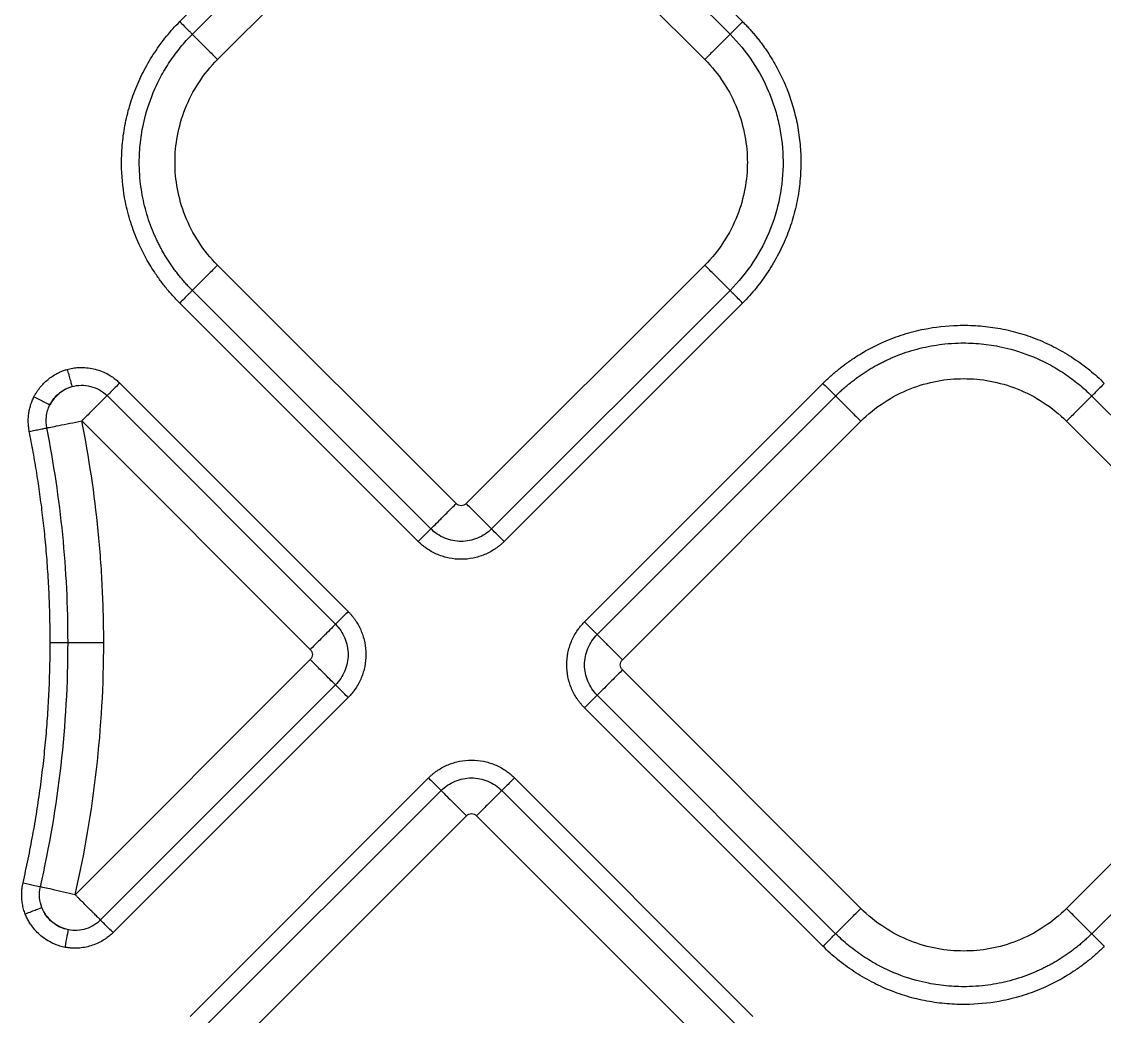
# Model space of a CAD drawing. Extents: x 0 to 84, y -21 to 126.
# Drawn here: x 36.986 to 39.977, y 28.707 to 31.454 of the extents above; entities that cross this region are included whole.
import ezdxf

# ---------------------------------------------------------------- set-up
doc = ezdxf.new("R2010")
doc.units = 0
doc.header["$MEASUREMENT"] = 0
doc.layers.add('1', color=4, linetype='Continuous')

# ---------------------------------------------------------------- blocks, each defined once
blk = doc.blocks.new('PRODIGY')
at = {"layer": '1', "color": 3, "linetype": 'Continuous', "lineweight": 25}
for p, q in [((37.423, 31.454), (38.0817, 32.1126)), ((38.3191, 32.1126), (38.9778, 31.454)), ((37.4579, 31.4191), (38.1166, 32.0778)), ((38.2842, 32.0778), (38.9429, 31.4191)), ((37.5276, 31.3494), (38.1863, 32.0081)), ((38.2145, 32.0081), (38.8732, 31.3494)), ((38.1863, 30.1228), (37.5276, 30.7814)), ((38.8732, 30.7814), (38.2145, 30.1228)), ((38.1166, 30.0531), (37.4579, 30.7117)), ((38.9429, 30.7117), (38.2842, 30.0531)), ((38.0817, 30.0182), (37.423, 30.6769)), ((38.9778, 30.6769), (38.3191, 30.0182)), ((37.2572, 30.4558), (37.8882, 29.8247)), ((38.5411, 29.7962), (39.1997, 30.4549)), ((37.2223, 30.421), (37.8534, 29.7899)), ((38.5759, 29.7614), (39.2346, 30.42)), ((39.942, 30.42), (40.6007, 29.7614)), ((37.1526, 30.3513), (37.7837, 29.7202)), ((38.6456, 29.6917), (39.3043, 30.3503)), ((39.8723, 30.3503), (40.531, 29.6917)), ((37.7837, 29.6919), (37.1343, 29.0426)), ((39.3043, 29.0047), (38.6456, 29.6634)), ((40.531, 29.6634), (39.8723, 29.0047)), ((37.8534, 29.6222), (37.204, 28.9729)), ((37.8882, 29.5873), (37.2389, 28.938)), ((39.2346, 28.935), (38.5759, 29.5937)), ((40.6007, 29.5937), (39.942, 28.935)), ((39.1997, 28.9002), (38.5411, 29.5588)), ((37.4515, 28.7067), (38.1102, 29.3653)), ((38.3476, 29.3653), (39.0063, 28.7067)), ((37.4864, 28.6718), (38.1451, 29.3305)), ((38.3127, 29.3305), (38.9714, 28.6718)), ((37.5561, 28.6021), (38.2148, 29.2608)), ((38.243, 29.2608), (38.9017, 28.6021))]:
    blk.add_line(p, q, dxfattribs=at)
for points, knots in [([(37.423, 30.6769), (37.4195, 30.6804), (37.4125, 30.6875), (37.4024, 30.6985), (37.3926, 30.7098), (37.3831, 30.7213), (37.3739, 30.7331), (37.365, 30.7452), (37.3498, 30.767), (37.3298, 30.7996), (37.3064, 30.847), (37.2867, 30.8992), (37.2692, 30.9672), (37.2615, 31.0364), (37.2628, 31.1048), (37.2695, 31.1606), (37.282, 31.2157), (37.3005, 31.2693), (37.3243, 31.3207), (37.3482, 31.3611), (37.3695, 31.3918), (37.3864, 31.4136), (37.4041, 31.4344), (37.4167, 31.4475), (37.423, 31.454)], [0, 0, 0, 0, 0.017341, 0.034665, 0.051985, 0.069313, 0.086663, 0.104047, 0.121478, 0.179141, 0.236743, 0.304922, 0.372836, 0.480686, 0.54577, 0.610337, 0.67596, 0.741895, 0.807114, 0.872629, 0.904913, 0.936849, 0.968517, 1, 1, 1, 1]), ([(37.423, 31.454), (37.427, 31.4501), (37.4311, 31.4459), (37.4391, 31.4379), (37.4429, 31.4341), (37.4494, 31.4276), (37.4521, 31.4249), (37.456, 31.421), (37.4573, 31.4197), (37.4579, 31.4191)], [0, 0, 0, 0, 0.25, 0.25, 0.5, 0.5, 0.75, 0.75, 1, 1, 1, 1]), ([(38.9778, 31.454), (38.9741, 31.4503), (38.9701, 31.4463), (38.9624, 31.4386), (38.9586, 31.4348), (38.9519, 31.4281), (38.9491, 31.4253), (38.9449, 31.4211), (38.9436, 31.4198), (38.9429, 31.4191)], [0, 0, 0, 0, 0.25, 0.25, 0.5, 0.5, 0.75, 0.75, 1, 1, 1, 1]), ([(38.9778, 31.454), (38.9809, 31.4508), (38.9872, 31.4444), (38.9964, 31.4345), (39.0054, 31.4244), (39.014, 31.414), (39.0225, 31.4035), (39.0307, 31.3927), (39.0386, 31.3817), (39.0486, 31.3671), (39.0603, 31.3487), (39.0772, 31.319), (39.0956, 31.2813), (39.113, 31.2345), (39.1262, 31.1855), (39.1351, 31.1346), (39.1392, 31.0814), (39.1382, 31.0272), (39.1316, 30.9722), (39.1195, 30.9176), (39.1013, 30.864), (39.0777, 30.8124), (39.0537, 30.7715), (39.0322, 30.7403), (39.0151, 30.7181), (38.9971, 30.6968), (38.9842, 30.6835), (38.9778, 30.6769)], [0, 0, 0, 0, 0.015653, 0.03129, 0.046922, 0.062557, 0.078206, 0.093877, 0.10958, 0.125325, 0.155378, 0.185662, 0.243925, 0.301095, 0.359088, 0.419952, 0.480645, 0.544392, 0.607866, 0.673169, 0.738587, 0.80425, 0.870202, 0.903106, 0.935649, 0.967918, 1, 1, 1, 1]), ([(37.4579, 30.7117), (37.4546, 30.715), (37.4481, 30.7217), (37.4387, 30.7319), (37.4297, 30.7423), (37.421, 30.7528), (37.4127, 30.7635), (37.4048, 30.7743), (37.3972, 30.7852), (37.3899, 30.7963), (37.383, 30.8074), (37.3765, 30.8185), (37.3703, 30.8298), (37.3644, 30.8411), (37.3589, 30.8526), (37.3512, 30.8694), (37.338, 30.9021), (37.3231, 30.9518), (37.3142, 31.0052), (37.3107, 31.0568), (37.312, 31.1068), (37.3188, 31.1553), (37.3323, 31.2132), (37.3493, 31.2594), (37.3699, 31.3007), (37.3823, 31.3225), (37.3956, 31.3436), (37.4099, 31.3639), (37.4251, 31.3833), (37.441, 31.4018), (37.4523, 31.4134), (37.4579, 31.4191)], [0, 0, 0, 0, 0.017777, 0.035429, 0.05295, 0.070335, 0.087579, 0.104677, 0.121626, 0.138422, 0.15506, 0.171537, 0.18785, 0.204007, 0.220236, 0.23663, 0.2744, 0.355233, 0.434068, 0.480754, 0.552371, 0.624938, 0.667358, 0.779414, 0.811539, 0.843523, 0.875326, 0.90691, 0.93824, 0.96928, 1, 1, 1, 1]), ([(37.4579, 31.4191), (37.4592, 31.4178), (37.4619, 31.4151), (37.4703, 31.4068), (37.4759, 31.4011), (37.4892, 31.3878), (37.4968, 31.3802), (37.5123, 31.3647), (37.5202, 31.3568), (37.5276, 31.3494)], [0, 0, 0, 0, 0.25, 0.25, 0.5, 0.5, 0.75, 0.75, 1, 1, 1, 1]), ([(38.9429, 31.4191), (38.9416, 31.4178), (38.9389, 31.4151), (38.9305, 31.4068), (38.9249, 31.4011), (38.9116, 31.3878), (38.904, 31.3802), (38.8885, 31.3647), (38.8806, 31.3568), (38.8732, 31.3494)], [0, 0, 0, 0, 0.25, 0.25, 0.5, 0.5, 0.75, 0.75, 1, 1, 1, 1]), ([(38.9429, 31.4191), (38.9666, 31.3954), (38.9875, 31.3698), (39.023, 31.3165), (39.0378, 31.2889), (39.0554, 31.2473), (39.0606, 31.2336), (39.0697, 31.2051), (39.0738, 31.1904), (39.084, 31.1452), (39.0882, 31.1134), (39.0902, 31.0481), (39.088, 31.0146), (39.0766, 30.9477), (39.0673, 30.9144), (39.0421, 30.8502), (39.0261, 30.8193), (38.9883, 30.7619), (38.9666, 30.7354), (38.9429, 30.7117)], [0, 0, 0, 0, 0.125, 0.125, 0.25, 0.25, 0.3125, 0.3125, 0.375, 0.375, 0.5, 0.5, 0.625, 0.625, 0.75, 0.75, 0.875, 0.875, 1, 1, 1, 1]), ([(37.5276, 30.7814), (37.508, 30.801), (37.4904, 30.8227), (37.4604, 30.8686), (37.4479, 30.8929), (37.4284, 30.9423), (37.4213, 30.9675), (37.4121, 31.0172), (37.41, 31.0418), (37.41, 31.0891), (37.4121, 31.1136), (37.4213, 31.1634), (37.4284, 31.1885), (37.4479, 31.238), (37.4604, 31.2622), (37.4904, 31.3082), (37.508, 31.3298), (37.5276, 31.3494)], [0, 0, 0, 0, 0.125, 0.125, 0.25, 0.25, 0.375, 0.375, 0.5, 0.5, 0.625, 0.625, 0.75, 0.75, 0.875, 0.875, 1, 1, 1, 1]), ([(38.8732, 31.3494), (38.8928, 31.3298), (38.9104, 31.3082), (38.9404, 31.2622), (38.9529, 31.238), (38.9724, 31.1885), (38.9795, 31.1634), (38.9887, 31.1136), (38.9908, 31.0891), (38.9908, 31.0418), (38.9887, 31.0172), (38.9795, 30.9675), (38.9724, 30.9423), (38.9529, 30.8929), (38.9404, 30.8686), (38.9104, 30.8227), (38.8928, 30.801), (38.8732, 30.7814)], [0, 0, 0, 0, 0.125, 0.125, 0.25, 0.25, 0.375, 0.375, 0.5, 0.5, 0.625, 0.625, 0.75, 0.75, 0.875, 0.875, 1, 1, 1, 1]), ([(37.5276, 30.7814), (37.5202, 30.7741), (37.5123, 30.7662), (37.4968, 30.7507), (37.4892, 30.7431), (37.4759, 30.7298), (37.4703, 30.7241), (37.4619, 30.7157), (37.4592, 30.713), (37.4579, 30.7117)], [0, 0, 0, 0, 0.25, 0.25, 0.5, 0.5, 0.75, 0.75, 1, 1, 1, 1]), ([(38.9429, 30.7117), (38.9416, 30.713), (38.9389, 30.7157), (38.9305, 30.7241), (38.9249, 30.7298), (38.9116, 30.7431), (38.904, 30.7507), (38.8885, 30.7662), (38.8806, 30.7741), (38.8732, 30.7814)], [0, 0, 0, 0, 0.25, 0.25, 0.5, 0.5, 0.75, 0.75, 1, 1, 1, 1]), ([(37.4579, 30.7117), (37.4573, 30.7111), (37.456, 30.7099), (37.4521, 30.7059), (37.4494, 30.7033), (37.4429, 30.6967), (37.4391, 30.6929), (37.4311, 30.6849), (37.427, 30.6808), (37.423, 30.6769)], [0, 0, 0, 0, 0.25, 0.25, 0.5, 0.5, 0.75, 0.75, 1, 1, 1, 1]), ([(38.9778, 30.6769), (38.9738, 30.6808), (38.9697, 30.6849), (38.9617, 30.6929), (38.9579, 30.6967), (38.9514, 30.7033), (38.9487, 30.7059), (38.9448, 30.7099), (38.9435, 30.7111), (38.9429, 30.7117)], [0, 0, 0, 0, 0.25, 0.25, 0.5, 0.5, 0.75, 0.75, 1, 1, 1, 1]), ([(39.1997, 30.4549), (39.2033, 30.4584), (39.2104, 30.4654), (39.2214, 30.4755), (39.2327, 30.4853), (39.2442, 30.4948), (39.256, 30.5041), (39.2681, 30.513), (39.2899, 30.5282), (39.3225, 30.5481), (39.3698, 30.5715), (39.422, 30.5913), (39.4901, 30.6087), (39.5593, 30.6164), (39.6277, 30.6151), (39.6835, 30.6084), (39.7386, 30.5959), (39.7922, 30.5775), (39.8436, 30.5537), (39.884, 30.5297), (39.9147, 30.5084), (39.9365, 30.4916), (39.9573, 30.4739), (39.9703, 30.4612), (39.9768, 30.4549)], [0, 0, 0, 0, 0.017341, 0.034665, 0.051985, 0.069313, 0.086663, 0.104047, 0.121478, 0.179141, 0.236743, 0.304922, 0.372836, 0.480686, 0.54577, 0.610337, 0.67596, 0.741895, 0.807114, 0.872629, 0.904913, 0.936849, 0.968517, 1, 1, 1, 1]), ([(39.2346, 30.42), (39.2379, 30.4233), (39.2445, 30.4298), (39.2547, 30.4392), (39.2651, 30.4482), (39.2757, 30.4569), (39.2864, 30.4652), (39.2972, 30.4732), (39.3081, 30.4808), (39.3191, 30.488), (39.3302, 30.4949), (39.3414, 30.5014), (39.3526, 30.5076), (39.364, 30.5135), (39.3754, 30.5191), (39.3922, 30.5267), (39.425, 30.54), (39.4747, 30.5548), (39.5281, 30.5637), (39.5796, 30.5672), (39.6297, 30.5659), (39.6782, 30.5591), (39.7361, 30.5456), (39.7823, 30.5287), (39.8235, 30.508), (39.8454, 30.4957), (39.8665, 30.4823), (39.8868, 30.468), (39.9061, 30.4528), (39.9246, 30.4369), (39.9362, 30.4257), (39.942, 30.42)], [0, 0, 0, 0, 0.017777, 0.035429, 0.05295, 0.070335, 0.087579, 0.104678, 0.121626, 0.138422, 0.15506, 0.171537, 0.18785, 0.204007, 0.220236, 0.23663, 0.2744, 0.355233, 0.434067, 0.480754, 0.552371, 0.624938, 0.667358, 0.779414, 0.811539, 0.843523, 0.875326, 0.90691, 0.93824, 0.96928, 1, 1, 1, 1]), ([(37.0205, 30.4177), (37.0217, 30.4199), (37.024, 30.4244), (37.028, 30.4309), (37.0323, 30.4372), (37.0385, 30.4453), (37.047, 30.4549), (37.0584, 30.4653), (37.0707, 30.4744), (37.0824, 30.4814), (37.0931, 30.4867), (37.1025, 30.4905), (37.109, 30.4925), (37.1122, 30.4935)], [0, 0, 0, 0, 0.061957, 0.12411, 0.186635, 0.249707, 0.374557, 0.499997, 0.625425, 0.750293, 0.834252, 0.917349, 1, 1, 1, 1]), ([(37.1122, 30.4935), (37.1147, 30.4942), (37.1197, 30.4955), (37.1274, 30.497), (37.1351, 30.4981), (37.143, 30.4987), (37.1548, 30.4991), (37.1705, 30.4982), (37.1899, 30.4945), (37.2086, 30.4884), (37.2243, 30.4808), (37.2372, 30.4727), (37.2476, 30.4649), (37.254, 30.4588), (37.2572, 30.4558)], [0, 0, 0, 0, 0.049605, 0.099256, 0.149104, 0.199297, 0.249982, 0.374747, 0.499987, 0.625476, 0.74988, 0.832964, 0.916107, 1, 1, 1, 1]), ([(37.1122, 30.4935), (37.1136, 30.4885), (37.1152, 30.4831), (37.1182, 30.4726), (37.1196, 30.4674), (37.1222, 30.4583), (37.1233, 30.4545), (37.1249, 30.4488), (37.1254, 30.447), (37.1257, 30.4461)], [0, 0, 0, 0, 0.25, 0.25, 0.5, 0.5, 0.75, 0.75, 1, 1, 1, 1]), ([(37.1257, 30.4461), (37.1138, 30.4425), (37.1016, 30.4365), (37.0802, 30.4192), (37.071, 30.408), (37.0645, 30.3955)], [0, 0, 0, 0, 0.5, 0.5, 1, 1, 1, 1]), ([(37.0645, 30.3955), (37.0706, 30.4077), (37.0792, 30.4187), (37.1002, 30.436), (37.1126, 30.4424), (37.1257, 30.4461)], [0, 0, 0, 0, 0.5, 0.5, 1, 1, 1, 1]), ([(37.1257, 30.4461), (37.1336, 30.4483), (37.142, 30.4496), (37.1595, 30.45), (37.1684, 30.449), (37.1857, 30.4445), (37.1941, 30.4411), (37.2094, 30.4323), (37.2163, 30.4269), (37.2223, 30.421)], [0, 0, 0, 0, 0.25, 0.25, 0.5, 0.5, 0.75, 0.75, 1, 1, 1, 1]), ([(37.2572, 30.4558), (37.2532, 30.4519), (37.2491, 30.4477), (37.2411, 30.4398), (37.2373, 30.436), (37.2308, 30.4294), (37.2281, 30.4267), (37.2242, 30.4228), (37.2229, 30.4216), (37.2223, 30.421)], [0, 0, 0, 0, 0.25, 0.25, 0.5, 0.5, 0.75, 0.75, 1, 1, 1, 1]), ([(39.1997, 30.4549), (39.2034, 30.4512), (39.2074, 30.4473), (39.2151, 30.4395), (39.2189, 30.4357), (39.2256, 30.4291), (39.2284, 30.4262), (39.2326, 30.4221), (39.2339, 30.4207), (39.2346, 30.42)], [0, 0, 0, 0, 0.25, 0.25, 0.5, 0.5, 0.75, 0.75, 1, 1, 1, 1]), ([(39.3043, 30.3503), (39.3239, 30.3699), (39.3456, 30.3875), (39.3915, 30.4175), (39.4157, 30.43), (39.4652, 30.4496), (39.4903, 30.4567), (39.5401, 30.4659), (39.5646, 30.468), (39.612, 30.468), (39.6365, 30.4659), (39.6862, 30.4567), (39.7114, 30.4496), (39.7608, 30.43), (39.7851, 30.4175), (39.831, 30.3875), (39.8527, 30.3699), (39.8723, 30.3503)], [0, 0, 0, 0, 0.125, 0.125, 0.25, 0.25, 0.375, 0.375, 0.5, 0.5, 0.625, 0.625, 0.75, 0.75, 0.875, 0.875, 1, 1, 1, 1]), ([(39.9768, 30.4549), (39.9729, 30.451), (39.9688, 30.4468), (39.9608, 30.4389), (39.957, 30.435), (39.9505, 30.4285), (39.9478, 30.4258), (39.9438, 30.4219), (39.9426, 30.4207), (39.942, 30.42)], [0, 0, 0, 0, 0.25, 0.25, 0.5, 0.5, 0.75, 0.75, 1, 1, 1, 1]), ([(37.0076, 30.3223), (37.0072, 30.3246), (37.0063, 30.3292), (37.0054, 30.3362), (37.0049, 30.3431), (37.0047, 30.3501), (37.0048, 30.3571), (37.0052, 30.3641), (37.0062, 30.3728), (37.008, 30.3832), (37.0112, 30.395), (37.0152, 30.4066), (37.0187, 30.414), (37.0205, 30.4177)], [0, 0, 0, 0, 0.071837, 0.143271, 0.214463, 0.285575, 0.356769, 0.428207, 0.500048, 0.625466, 0.750019, 0.874575, 1, 1, 1, 1]), ([(37.0205, 30.4177), (37.0309, 30.4124), (37.0413, 30.4072), (37.0573, 30.3992), (37.0628, 30.3964), (37.0645, 30.3955)], [0, 0, 0, 0, 0.5, 0.5, 1, 1, 1, 1]), ([(37.2223, 30.421), (37.221, 30.4196), (37.2183, 30.4169), (37.2099, 30.4086), (37.2043, 30.4029), (37.191, 30.3896), (37.1834, 30.382), (37.1679, 30.3665), (37.16, 30.3586), (37.1526, 30.3513)], [0, 0, 0, 0, 0.25, 0.25, 0.5, 0.5, 0.75, 0.75, 1, 1, 1, 1]), ([(39.2346, 30.42), (39.2359, 30.4187), (39.2386, 30.416), (39.247, 30.4077), (39.2526, 30.402), (39.2659, 30.3887), (39.2735, 30.3811), (39.289, 30.3656), (39.2969, 30.3577), (39.3043, 30.3503)], [0, 0, 0, 0, 0.25, 0.25, 0.5, 0.5, 0.75, 0.75, 1, 1, 1, 1]), ([(39.942, 30.42), (39.9407, 30.4187), (39.938, 30.416), (39.9296, 30.4077), (39.924, 30.402), (39.9107, 30.3887), (39.9031, 30.3811), (39.8875, 30.3656), (39.8797, 30.3577), (39.8723, 30.3503)], [0, 0, 0, 0, 0.25, 0.25, 0.5, 0.5, 0.75, 0.75, 1, 1, 1, 1]), ([(37.0559, 30.332), (37.054, 30.3417), (37.0534, 30.3524), (37.0561, 30.3742), (37.0594, 30.3853), (37.0645, 30.3955)], [0, 0, 0, 0, 0.5, 0.5, 1, 1, 1, 1]), ([(37.0076, 30.3223), (37.0127, 30.3233), (37.0182, 30.3244), (37.0289, 30.3266), (37.0342, 30.3276), (37.0434, 30.3295), (37.0473, 30.3302), (37.0531, 30.3314), (37.055, 30.3318), (37.0559, 30.332)], [0, 0, 0, 0, 0.25, 0.25, 0.5, 0.5, 0.75, 0.75, 1, 1, 1, 1]), ([(37.0559, 30.332), (37.0577, 30.3323), (37.0613, 30.333), (37.0725, 30.3353), (37.0801, 30.3368), (37.0984, 30.3404), (37.109, 30.3425), (37.1308, 30.3469), (37.142, 30.3491), (37.1526, 30.3513)], [0, 0, 0, 0, 0.25, 0.25, 0.5, 0.5, 0.75, 0.75, 1, 1, 1, 1]), ([(37.1145, 29.7395), (37.1145, 29.7892), (37.1133, 29.839), (37.1084, 29.9382), (37.1047, 29.9878), (37.09, 30.1361), (37.0754, 30.2345), (37.0559, 30.332)], [0, 0, 0, 0, 0.25, 0.25, 0.5, 0.5, 1, 1, 1, 1]), ([(37.2131, 29.7395), (37.2131, 29.7652), (37.2128, 29.7909), (37.2115, 29.8422), (37.2105, 29.8678), (37.2068, 29.9447), (37.203, 29.9959), (37.1878, 30.149), (37.1727, 30.2506), (37.1526, 30.3513)], [0, 0, 0, 0, 0.125, 0.125, 0.25, 0.25, 0.5, 0.5, 1, 1, 1, 1]), ([(37.0652, 29.7395), (37.0652, 29.7504), (37.0651, 29.7721), (37.0645, 29.8047), (37.0637, 29.8373), (37.0624, 29.8698), (37.0608, 29.9024), (37.0588, 29.9349), (37.0565, 29.9674), (37.0539, 29.9999), (37.05, 30.041), (37.0446, 30.0907), (37.0371, 30.1489), (37.0285, 30.2069), (37.0188, 30.2647), (37.0113, 30.3031), (37.0076, 30.3223)], [0, 0, 0, 0, 0.055593, 0.111164, 0.166717, 0.222261, 0.277801, 0.333345, 0.388898, 0.444469, 0.500062, 0.600088, 0.700056, 0.800005, 0.899973, 1, 1, 1, 1]), ([(38.1166, 30.0531), (38.1179, 30.0544), (38.1206, 30.0571), (38.1289, 30.0654), (38.1346, 30.0711), (38.1479, 30.0844), (38.1555, 30.092), (38.171, 30.1075), (38.1789, 30.1154), (38.1863, 30.1228)], [0, 0, 0, 0, 0.25, 0.25, 0.5, 0.5, 0.75, 0.75, 1, 1, 1, 1]), ([(38.2842, 30.0531), (38.2829, 30.0544), (38.2802, 30.0571), (38.2719, 30.0654), (38.2663, 30.071), (38.253, 30.0843), (38.2454, 30.0919), (38.2298, 30.1075), (38.2219, 30.1154), (38.2145, 30.1228)], [0, 0, 0, 0, 0.25, 0.25, 0.5, 0.5, 0.75, 0.75, 1, 1, 1, 1]), ([(38.0817, 30.0182), (38.0856, 30.0221), (38.0898, 30.0263), (38.0977, 30.0343), (38.1016, 30.0381), (38.1081, 30.0446), (38.1108, 30.0473), (38.1147, 30.0512), (38.1159, 30.0524), (38.1166, 30.0531)], [0, 0, 0, 0, 0.25, 0.25, 0.5, 0.5, 0.75, 0.75, 1, 1, 1, 1]), ([(38.2842, 30.0531), (38.2734, 30.0422), (38.2602, 30.0334), (38.2313, 30.0215), (38.2157, 30.0183), (38.1851, 30.0183), (38.1695, 30.0215), (38.1406, 30.0334), (38.1274, 30.0422), (38.1166, 30.0531)], [0, 0, 0, 0, 0.25, 0.25, 0.5, 0.5, 0.75, 0.75, 1, 1, 1, 1]), ([(38.3191, 30.0182), (38.3108, 30.0265), (38.3026, 30.0347), (38.29, 30.0473), (38.2856, 30.0517), (38.2842, 30.0531)], [0, 0, 0, 0, 0.5, 0.5, 1, 1, 1, 1]), ([(38.3191, 30.0182), (38.3171, 30.0163), (38.3132, 30.0125), (38.307, 30.0071), (38.3004, 30.0021), (38.2914, 29.9957), (38.2796, 29.9887), (38.2647, 29.9817), (38.2492, 29.9761), (38.2279, 29.9707), (38.2004, 29.9679), (38.1729, 29.9707), (38.1516, 29.9761), (38.1361, 29.9817), (38.1212, 29.9887), (38.1086, 29.9962), (38.0981, 30.0037), (38.0896, 30.0106), (38.0843, 30.0157), (38.0817, 30.0182)], [0, 0, 0, 0, 0.0311978, 0.062422, 0.0937518, 0.1252655, 0.1876219, 0.2501726, 0.3126696, 0.3750423, 0.4999886, 0.6249367, 0.6873081, 0.7498252, 0.8123684, 0.8747429, 0.9167266, 0.9584166, 1, 1, 1, 1]), ([(37.8882, 29.8247), (37.8799, 29.8165), (37.8717, 29.8082), (37.8591, 29.7956), (37.8548, 29.7913), (37.8534, 29.7899)], [0, 0, 0, 0, 0.5, 0.5, 1, 1, 1, 1]), ([(37.8882, 29.8247), (37.8901, 29.8228), (37.8939, 29.8189), (37.8993, 29.8126), (37.9044, 29.8061), (37.9107, 29.7971), (37.9177, 29.7852), (37.9248, 29.7703), (37.9303, 29.7548), (37.9357, 29.7335), (37.9385, 29.706), (37.9357, 29.6786), (37.9303, 29.6573), (37.9248, 29.6418), (37.9177, 29.6268), (37.9102, 29.6142), (37.9028, 29.6038), (37.8958, 29.5952), (37.8907, 29.59), (37.8882, 29.5873)], [0, 0, 0, 0, 0.031169, 0.062382, 0.093717, 0.125254, 0.187698, 0.250346, 0.31292, 0.375336, 0.500023, 0.624689, 0.68714, 0.749699, 0.812318, 0.874799, 0.916786, 0.958457, 1, 1, 1, 1]), ([(37.8534, 29.7899), (37.8521, 29.7886), (37.8494, 29.7859), (37.841, 29.7775), (37.8354, 29.7719), (37.8221, 29.7586), (37.8145, 29.751), (37.799, 29.7355), (37.7911, 29.7276), (37.7837, 29.7202)], [0, 0, 0, 0, 0.25, 0.25, 0.5, 0.5, 0.75, 0.75, 1, 1, 1, 1]), ([(37.8534, 29.7899), (37.8642, 29.7791), (37.873, 29.7658), (37.8849, 29.737), (37.8881, 29.7214), (37.8881, 29.6907), (37.8849, 29.6751), (37.873, 29.6463), (37.8642, 29.633), (37.8534, 29.6222)], [0, 0, 0, 0, 0.25, 0.25, 0.5, 0.5, 0.75, 0.75, 1, 1, 1, 1]), ([(38.5411, 29.5588), (38.5392, 29.5608), (38.5354, 29.5647), (38.53, 29.571), (38.5249, 29.5775), (38.5186, 29.5865), (38.5116, 29.5983), (38.5045, 29.6132), (38.499, 29.6288), (38.4936, 29.6501), (38.4908, 29.6775), (38.4936, 29.705), (38.499, 29.7263), (38.5045, 29.7418), (38.5116, 29.7567), (38.5191, 29.7694), (38.5265, 29.7798), (38.5335, 29.7883), (38.5386, 29.7936), (38.5411, 29.7962)], [0, 0, 0, 0, 0.0311978, 0.062422, 0.0937518, 0.1252655, 0.1876219, 0.2501726, 0.3126696, 0.3750423, 0.4999886, 0.6249367, 0.6873081, 0.7498252, 0.8123684, 0.8747429, 0.9167266, 0.9584166, 1, 1, 1, 1]), ([(38.5411, 29.7962), (38.545, 29.7923), (38.5491, 29.7882), (38.5571, 29.7802), (38.5609, 29.7764), (38.5675, 29.7699), (38.5701, 29.7672), (38.5741, 29.7632), (38.5753, 29.762), (38.5759, 29.7614)], [0, 0, 0, 0, 0.25, 0.25, 0.5, 0.5, 0.75, 0.75, 1, 1, 1, 1]), ([(38.5759, 29.5937), (38.5651, 29.6045), (38.5563, 29.6178), (38.5444, 29.6466), (38.5412, 29.6622), (38.5412, 29.6929), (38.5444, 29.7084), (38.5563, 29.7373), (38.5651, 29.7506), (38.5759, 29.7614)], [0, 0, 0, 0, 0.25, 0.25, 0.5, 0.5, 0.75, 0.75, 1, 1, 1, 1]), ([(38.5759, 29.7614), (38.5772, 29.7601), (38.5799, 29.7574), (38.5883, 29.749), (38.594, 29.7433), (38.6072, 29.73), (38.6149, 29.7224), (38.6304, 29.7069), (38.6383, 29.699), (38.6456, 29.6917)], [0, 0, 0, 0, 0.25, 0.25, 0.5, 0.5, 0.75, 0.75, 1, 1, 1, 1]), ([(36.9902, 29.0756), (36.9927, 29.0864), (36.9976, 29.1082), (37.0045, 29.141), (37.011, 29.1738), (37.0172, 29.2067), (37.023, 29.2397), (37.0284, 29.2727), (37.0335, 29.3058), (37.0382, 29.3389), (37.0425, 29.3721), (37.0478, 29.4165), (37.0534, 29.472), (37.0587, 29.5388), (37.0624, 29.6056), (37.0648, 29.6725), (37.0651, 29.7172), (37.0652, 29.7395)], [0, 0, 0, 0, 0.050038, 0.10005, 0.150044, 0.200024, 0.249999, 0.299973, 0.349953, 0.399946, 0.449958, 0.499996, 0.60005, 0.700027, 0.799977, 0.899951, 1, 1, 1, 1]), ([(37.0652, 29.7395), (37.0769, 29.7395), (37.0885, 29.7395), (37.1064, 29.7395), (37.1125, 29.7395), (37.1145, 29.7395)], [0, 0, 0, 0, 0.5, 0.5, 1, 1, 1, 1]), ([(37.1145, 29.7395), (37.1164, 29.7395), (37.1204, 29.7395), (37.132, 29.7395), (37.1396, 29.7395), (37.1575, 29.7395), (37.1677, 29.7395), (37.1897, 29.7395), (37.2014, 29.7395), (37.2131, 29.7395)], [0, 0, 0, 0, 0.25, 0.25, 0.5, 0.5, 0.75, 0.75, 1, 1, 1, 1]), ([(37.8534, 29.6222), (37.8521, 29.6235), (37.8494, 29.6262), (37.841, 29.6346), (37.8353, 29.6402), (37.8221, 29.6535), (37.8144, 29.6611), (37.7989, 29.6766), (37.7911, 29.6845), (37.7837, 29.6919)], [0, 0, 0, 0, 0.25, 0.25, 0.5, 0.5, 0.75, 0.75, 1, 1, 1, 1]), ([(38.6456, 29.6634), (38.6383, 29.656), (38.6304, 29.6481), (38.6149, 29.6326), (38.6072, 29.625), (38.594, 29.6117), (38.5883, 29.6061), (38.5799, 29.5977), (38.5772, 29.595), (38.5759, 29.5937)], [0, 0, 0, 0, 0.25, 0.25, 0.5, 0.5, 0.75, 0.75, 1, 1, 1, 1]), ([(37.8882, 29.5873), (37.8843, 29.5912), (37.8802, 29.5954), (37.8722, 29.6034), (37.8684, 29.6072), (37.8618, 29.6137), (37.8592, 29.6164), (37.8552, 29.6203), (37.854, 29.6216), (37.8534, 29.6222)], [0, 0, 0, 0, 0.25, 0.25, 0.5, 0.5, 0.75, 0.75, 1, 1, 1, 1]), ([(38.5759, 29.5937), (38.5753, 29.5931), (38.5741, 29.5918), (38.5701, 29.5879), (38.5675, 29.5852), (38.5609, 29.5787), (38.5571, 29.5749), (38.5491, 29.5669), (38.545, 29.5627), (38.5411, 29.5588)], [0, 0, 0, 0, 0.25, 0.25, 0.5, 0.5, 0.75, 0.75, 1, 1, 1, 1]), ([(38.1102, 29.3653), (38.1122, 29.3673), (38.1161, 29.3711), (38.1223, 29.3764), (38.1289, 29.3815), (38.1379, 29.3878), (38.1497, 29.3949), (38.1646, 29.4019), (38.1801, 29.4075), (38.2014, 29.4128), (38.2289, 29.4157), (38.2564, 29.4128), (38.2777, 29.4075), (38.2932, 29.4019), (38.3081, 29.3949), (38.3207, 29.3874), (38.3312, 29.3799), (38.3397, 29.373), (38.345, 29.3679), (38.3476, 29.3653)], [0, 0, 0, 0, 0.0311978, 0.062422, 0.0937518, 0.1252655, 0.1876219, 0.2501726, 0.3126696, 0.3750423, 0.4999886, 0.6249367, 0.6873081, 0.7498252, 0.8123684, 0.8747429, 0.9167266, 0.9584166, 1, 1, 1, 1]), ([(38.1102, 29.3653), (38.1185, 29.3571), (38.1267, 29.3489), (38.1393, 29.3362), (38.1437, 29.3319), (38.1451, 29.3305)], [0, 0, 0, 0, 0.5, 0.5, 1, 1, 1, 1]), ([(38.1451, 29.3305), (38.1559, 29.3414), (38.1691, 29.3501), (38.198, 29.3621), (38.2136, 29.3652), (38.2442, 29.3652), (38.2598, 29.3621), (38.2887, 29.3501), (38.3019, 29.3414), (38.3127, 29.3305)], [0, 0, 0, 0, 0.25, 0.25, 0.5, 0.5, 0.75, 0.75, 1, 1, 1, 1]), ([(38.3476, 29.3653), (38.3437, 29.3614), (38.3395, 29.3573), (38.3316, 29.3493), (38.3278, 29.3455), (38.3212, 29.339), (38.3185, 29.3363), (38.3146, 29.3324), (38.3134, 29.3311), (38.3127, 29.3305)], [0, 0, 0, 0, 0.25, 0.25, 0.5, 0.5, 0.75, 0.75, 1, 1, 1, 1]), ([(38.1451, 29.3305), (38.1464, 29.3292), (38.1491, 29.3265), (38.1574, 29.3182), (38.163, 29.3125), (38.1763, 29.2993), (38.1839, 29.2917), (38.1995, 29.2761), (38.2074, 29.2682), (38.2148, 29.2608)], [0, 0, 0, 0, 0.25, 0.25, 0.5, 0.5, 0.75, 0.75, 1, 1, 1, 1]), ([(38.3127, 29.3305), (38.3114, 29.3292), (38.3087, 29.3265), (38.3004, 29.3181), (38.2947, 29.3125), (38.2814, 29.2992), (38.2738, 29.2916), (38.2583, 29.2761), (38.2504, 29.2682), (38.243, 29.2608)], [0, 0, 0, 0, 0.25, 0.25, 0.5, 0.5, 0.75, 0.75, 1, 1, 1, 1]), ([(36.9965, 28.9891), (36.9956, 28.9913), (36.9939, 28.9959), (36.9918, 29.0029), (36.9901, 29.01), (36.9886, 29.0172), (36.9876, 29.0245), (36.9866, 29.0343), (36.9863, 29.0465), (36.9873, 29.0612), (36.9893, 29.0708), (36.9902, 29.0756)], [0, 0, 0, 0, 0.083179, 0.166149, 0.249117, 0.33229, 0.415876, 0.500077, 0.667804, 0.833893, 1, 1, 1, 1]), ([(36.9902, 29.0756), (37.0016, 29.0729), (37.0129, 29.0703), (37.0304, 29.0664), (37.0363, 29.065), (37.0382, 29.0646)], [0, 0, 0, 0, 0.5, 0.5, 1, 1, 1, 1]), ([(37.0424, 29.0069), (37.0392, 29.0153), (37.0369, 29.0246), (37.0353, 29.0442), (37.0359, 29.0545), (37.0382, 29.0646)], [0, 0, 0, 0, 0.5, 0.5, 1, 1, 1, 1]), ([(37.1343, 29.0426), (37.1238, 29.045), (37.1127, 29.0475), (37.091, 29.0525), (37.0805, 29.0549), (37.0623, 29.059), (37.0547, 29.0608), (37.0436, 29.0633), (37.04, 29.0642), (37.0382, 29.0646)], [0, 0, 0, 0, 0.25, 0.25, 0.5, 0.5, 0.75, 0.75, 1, 1, 1, 1]), ([(37.204, 28.9729), (37.2038, 28.9731), (37.2032, 28.9737), (37.202, 28.9749), (37.2004, 28.9765), (37.1982, 28.9787), (37.195, 28.9819), (37.1907, 28.9862), (37.1857, 28.9912), (37.1757, 29.0011), (37.1623, 29.0146), (37.1481, 29.0288), (37.1411, 29.0358), (37.1372, 29.0397), (37.1353, 29.0416), (37.1343, 29.0426)], [0, 0, 0, 0, 0.045151, 0.092095, 0.141067, 0.192247, 0.265559, 0.344652, 0.423025, 0.5007, 0.757684, 0.881593, 0.941575, 0.971579, 1, 1, 1, 1]), ([(37.0424, 29.0069), (37.0406, 29.0062), (37.0349, 29.004), (37.0182, 28.9975), (37.0074, 28.9933), (36.9965, 28.9891)], [0, 0, 0, 0, 0.5, 0.5, 1, 1, 1, 1]), ([(37.1158, 28.9458), (37.0996, 28.9491), (37.0842, 28.9565), (37.0587, 28.9778), (37.0487, 28.9916), (37.0424, 29.0069)], [0, 0, 0, 0, 0.5, 0.5, 1, 1, 1, 1]), ([(37.1158, 28.9458), (37.0995, 28.9488), (37.0839, 28.956), (37.0583, 28.9773), (37.0483, 28.9914), (37.0424, 29.0069)], [0, 0, 0, 0, 0.5, 0.5, 1, 1, 1, 1]), ([(37.1065, 28.8973), (37.104, 28.8979), (37.0991, 28.8989), (37.0919, 28.9008), (37.0849, 28.9032), (37.0733, 28.9076), (37.0578, 28.9156), (37.0405, 28.928), (37.026, 28.9418), (37.0154, 28.9547), (37.0073, 28.9668), (37.0013, 28.9777), (36.9981, 28.9853), (36.9965, 28.9891)], [0, 0, 0, 0, 0.050534, 0.100577, 0.150261, 0.199721, 0.348838, 0.499946, 0.625429, 0.75045, 0.834583, 0.917559, 1, 1, 1, 1]), ([(39.2346, 28.935), (39.2359, 28.9363), (39.2386, 28.939), (39.247, 28.9474), (39.2526, 28.9531), (39.2659, 28.9664), (39.2735, 28.974), (39.289, 28.9895), (39.2969, 28.9974), (39.3043, 29.0047)], [0, 0, 0, 0, 0.25, 0.25, 0.5, 0.5, 0.75, 0.75, 1, 1, 1, 1]), ([(39.8723, 29.0047), (39.8527, 28.9851), (39.831, 28.9676), (39.7851, 28.9375), (39.7608, 28.9251), (39.7114, 28.9055), (39.6862, 28.8984), (39.6365, 28.8892), (39.612, 28.8871), (39.5646, 28.8871), (39.5401, 28.8892), (39.4903, 28.8984), (39.4652, 28.9055), (39.4157, 28.9251), (39.3915, 28.9375), (39.3456, 28.9676), (39.3239, 28.9851), (39.3043, 29.0047)], [0, 0, 0, 0, 0.125, 0.125, 0.25, 0.25, 0.375, 0.375, 0.5, 0.5, 0.625, 0.625, 0.75, 0.75, 0.875, 0.875, 1, 1, 1, 1]), ([(39.942, 28.935), (39.9407, 28.9363), (39.938, 28.939), (39.9296, 28.9474), (39.924, 28.9531), (39.9107, 28.9664), (39.9031, 28.974), (39.8875, 28.9895), (39.8797, 28.9974), (39.8723, 29.0047)], [0, 0, 0, 0, 0.25, 0.25, 0.5, 0.5, 0.75, 0.75, 1, 1, 1, 1]), ([(37.204, 28.9729), (37.1988, 28.9676), (37.1928, 28.9628), (37.1793, 28.9545), (37.1719, 28.9511), (37.1564, 28.9461), (37.1482, 28.9446), (37.1318, 28.9437), (37.1236, 28.9442), (37.1158, 28.9458)], [0, 0, 0, 0, 0.25, 0.25, 0.5, 0.5, 0.75, 0.75, 1, 1, 1, 1]), ([(37.2389, 28.938), (37.2352, 28.9417), (37.2313, 28.9456), (37.2235, 28.9534), (37.2197, 28.9572), (37.2131, 28.9638), (37.2102, 28.9667), (37.2061, 28.9709), (37.2047, 28.9722), (37.204, 28.9729)], [0, 0, 0, 0, 0.25, 0.25, 0.5, 0.5, 0.75, 0.75, 1, 1, 1, 1]), ([(37.1065, 28.8973), (37.1087, 28.9088), (37.1109, 28.9203), (37.1143, 28.9378), (37.1154, 28.9438), (37.1158, 28.9458)], [0, 0, 0, 0, 0.5, 0.5, 1, 1, 1, 1]), ([(37.2389, 28.938), (37.2372, 28.9364), (37.2338, 28.933), (37.2283, 28.9284), (37.2226, 28.924), (37.2167, 28.9199), (37.2075, 28.9141), (37.1947, 28.9075), (37.1778, 28.9012), (37.1602, 28.8969), (37.1443, 28.895), (37.1303, 28.8947), (37.1183, 28.8954), (37.1104, 28.8967), (37.1065, 28.8973)], [0, 0, 0, 0, 0.0496056, 0.0992808, 0.1491536, 0.1993504, 0.2499954, 0.374663, 0.5000232, 0.6253711, 0.7500511, 0.8341825, 0.9173037, 1, 1, 1, 1]), ([(39.1997, 28.9002), (39.2037, 28.9041), (39.2078, 28.9082), (39.2158, 28.9162), (39.2196, 28.92), (39.2261, 28.9265), (39.2288, 28.9292), (39.2327, 28.9332), (39.234, 28.9344), (39.2346, 28.935)], [0, 0, 0, 0, 0.25, 0.25, 0.5, 0.5, 0.75, 0.75, 1, 1, 1, 1]), ([(39.942, 28.935), (39.9387, 28.9318), (39.9321, 28.9253), (39.9218, 28.9159), (39.9115, 28.9068), (39.9009, 28.8982), (39.8902, 28.8898), (39.8794, 28.8819), (39.8685, 28.8743), (39.8575, 28.867), (39.8464, 28.8602), (39.8352, 28.8536), (39.824, 28.8474), (39.8126, 28.8416), (39.8011, 28.836), (39.7844, 28.8284), (39.7516, 28.8151), (39.7019, 28.8002), (39.6485, 28.7913), (39.597, 28.7879), (39.5469, 28.7892), (39.4984, 28.796), (39.4405, 28.8095), (39.3943, 28.8264), (39.3531, 28.847), (39.3312, 28.8594), (39.3101, 28.8728), (39.2898, 28.8871), (39.2704, 28.9022), (39.252, 28.9181), (39.2404, 28.9294), (39.2346, 28.935)], [0, 0, 0, 0, 0.017777, 0.035429, 0.05295, 0.070335, 0.087579, 0.104678, 0.121626, 0.138422, 0.15506, 0.171537, 0.18785, 0.204007, 0.220236, 0.23663, 0.2744, 0.355233, 0.434068, 0.480754, 0.552371, 0.624938, 0.667358, 0.779414, 0.811539, 0.843523, 0.875326, 0.90691, 0.93824, 0.96928, 1, 1, 1, 1]), ([(39.9768, 28.9002), (39.9732, 28.9039), (39.9692, 28.9078), (39.9615, 28.9156), (39.9577, 28.9194), (39.951, 28.926), (39.9482, 28.9288), (39.944, 28.933), (39.9426, 28.9344), (39.942, 28.935)], [0, 0, 0, 0, 0.25, 0.25, 0.5, 0.5, 0.75, 0.75, 1, 1, 1, 1]), ([(39.9768, 28.9002), (39.9733, 28.8967), (39.9662, 28.8897), (39.9552, 28.8796), (39.9439, 28.8697), (39.9324, 28.8602), (39.9206, 28.851), (39.9085, 28.8421), (39.8867, 28.8269), (39.8541, 28.8069), (39.8068, 28.7835), (39.7546, 28.7638), (39.6865, 28.7463), (39.6173, 28.7386), (39.5489, 28.7399), (39.4931, 28.7466), (39.438, 28.7591), (39.3844, 28.7776), (39.333, 28.8014), (39.2926, 28.8253), (39.2619, 28.8466), (39.2401, 28.8635), (39.2193, 28.8812), (39.2062, 28.8939), (39.1997, 28.9002)], [0, 0, 0, 0, 0.0173412, 0.0346651, 0.0519847, 0.069313, 0.0866627, 0.1040468, 0.121478, 0.1791406, 0.2367426, 0.3049223, 0.3728359, 0.4806859, 0.5457701, 0.6103365, 0.6759598, 0.7418949, 0.807114, 0.8726293, 0.9049132, 0.9368491, 0.9685172, 1, 1, 1, 1])]:
    blk.add_open_spline(points, degree=3, knots=knots, dxfattribs=at)
for points in [[(38.2145, 30.1228), (38.2108, 30.119), (38.2004, 30.1148), (38.19, 30.119), (38.1863, 30.1228)], [(37.0382, 29.0646), (37.0889, 29.2857), (37.1145, 29.5126), (37.1145, 29.7395)], [(37.1343, 29.0426), (37.1866, 29.2709), (37.2131, 29.5052), (37.2131, 29.7395)], [(37.7837, 29.7202), (37.7874, 29.7165), (37.7917, 29.706), (37.7874, 29.6956), (37.7837, 29.6919)], [(38.6456, 29.6634), (38.6419, 29.6671), (38.6376, 29.6775), (38.6419, 29.688), (38.6456, 29.6917)], [(38.2148, 29.2608), (38.2185, 29.2645), (38.2289, 29.2688), (38.2393, 29.2645), (38.243, 29.2608)]]:
    blk.add_open_spline(points, degree=3, dxfattribs=at)

msp = doc.modelspace()

# ---------------------------------------------------------------- block references
at = {"layer": '1'}
msp.add_blockref('PRODIGY', (0, 0), dxfattribs=at)

doc.saveas('drawing.dxf')
